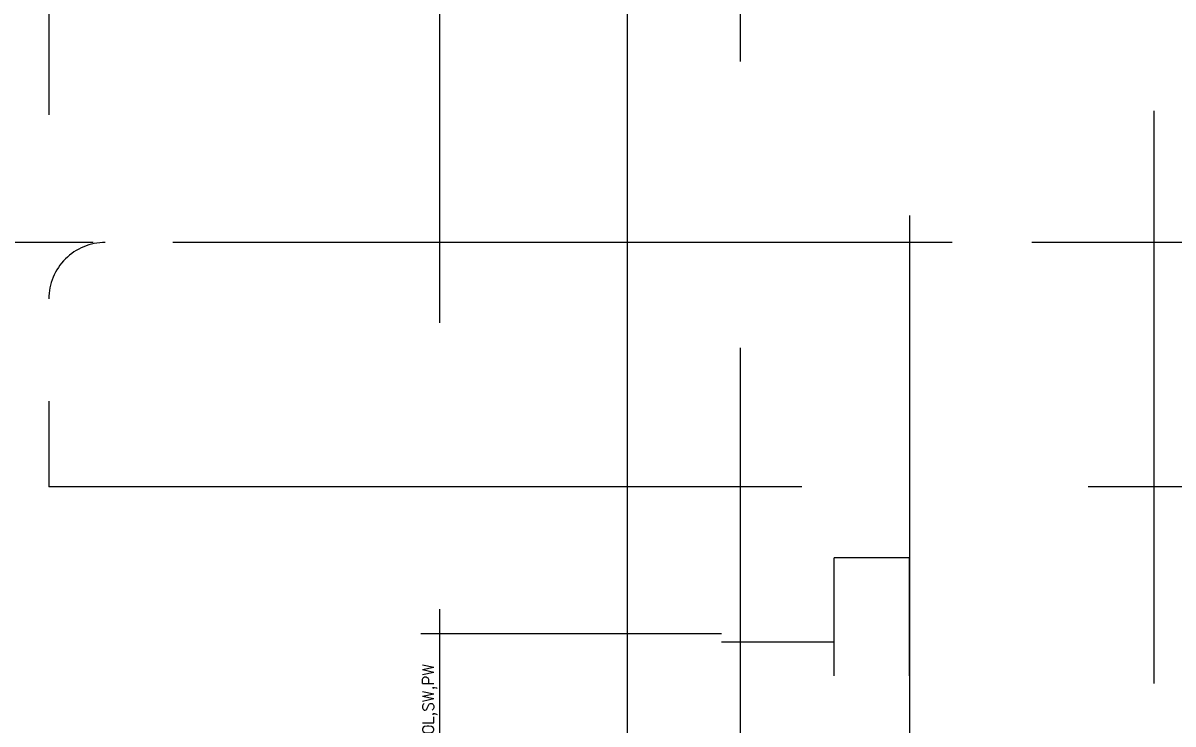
# Model space of a CAD drawing. Header units: millimetres. Extents: x 0 to 38884, y -3675 to 8056.
# Drawn here: x 3303.71 to 3334.31, y 4409.49 to 4428.15 of the extents above; entities that cross this region are included whole.
import ezdxf

# ---------------------------------------------------------------- set-up
doc = ezdxf.new("R2010")
doc.units = ezdxf.units.MM
doc.header["$LTSCALE"] = 2.4
doc.header["$PDMODE"] = 99
doc.header["$PDSIZE"] = 1
doc.linetypes.add('HIDDEN', pattern=[9.525, 6.35, -3.175])
doc.layers.add('04_HIDDEN', color=2, linetype='HIDDEN', lineweight=13)
doc.layers.add('08_DIM', color=3, linetype='Continuous', lineweight=13)
doc.layers.add('10_DRAFT', color=8, linetype='Continuous', lineweight=0, plot=False)
doc.styles.add('KSS_TXT', font='txt.shx', dxfattribs={"bigfont": 'extfont2.shx'})
doc.styles.add('KSS_TXT_L', font='txt.shx', dxfattribs={"height": 3, "bigfont": 'extfont2.shx'})
doc.dimstyles.new('KSS_DIM', dxfattribs={"dimscale": 2, "dimtxt": 3, "dimasz": 2.5, "dimexe": 1.25, "dimexo": 0.625, "dimtad": 1, "dimdsep": 46, "dimtxsty": 'KSS_TXT', "dimblk": 'OPEN30', "dimcen": 0, "dimazin": 2, "dimtfac": 0.75, "dimtmove": 0, "dimatfit": 3, "dimldrblk": 'OPEN30', "dimfxl": 1.25, "dimtolj": 1, "dimarcsym": 0})

# ---------------------------------------------------------------- blocks, each defined once
blk = doc.blocks.new('_Open30')
at = {"color": 0, "linetype": 'ByBlock', "lineweight": -2}
for p, q in [((-1, 0.2679), (0, 0)), ((0, 0), (-1, -0.2679)), ((0, 0), (-1, 0))]:
    blk.add_line(p, q, dxfattribs=at)
blk = doc.blocks.new('*D379')
at = {"layer": '08_DIM', "color": 0, "lineweight": -2, "transparency": 16777216}
for p, q in [((3035.8, 4410.557), (3035.8, 3585.527)), ((6262.301, 4356.057), (6262.301, 3585.527)), ((3060.8, 3598.027), (6237.301, 3598.027))]:
    blk.add_line(p, q, dxfattribs=at)
at = {"layer": 'Defpoints', "color": 0, "transparency": 16777216}
for p in [(3035.8, 4416.807), (6262.301, 4362.307), (6262.301, 3598.027)]:
    blk.add_point(p, dxfattribs=at)
at = {"layer": '08_DIM', "color": 0, "lineweight": -2, "transparency": 16777216, "xscale": 25, "yscale": 25, "zscale": 25, "rotation": 180}
blk.add_blockref('_Open30', (3035.8, 3598.027), dxfattribs=at)
at = {"layer": '08_DIM', "color": 0, "lineweight": -2, "transparency": 16777216, "xscale": 25, "yscale": 25, "zscale": 25}
blk.add_blockref('_Open30', (6262.301, 3598.027), dxfattribs=at)
at = {"layer": '08_DIM', "color": 0, "transparency": 16777216, "insert": (4649.051, 3619.298), "char_height": 30, "attachment_point": 5, "style": 'KSS_TXT'}
blk.add_mtext('\\A1;3226.5', dxfattribs=at)
blk = doc.blocks.new('*D393')
at = {"layer": '08_DIM', "color": 0, "lineweight": -2, "transparency": 16777216}
for p, q in [((3035.8, 4410.557), (3035.8, 3674.339)), ((4520.801, 4328.557), (4520.801, 3674.339)), ((3060.8, 3686.839), (4495.801, 3686.839))]:
    blk.add_line(p, q, dxfattribs=at)
at = {"layer": 'Defpoints', "color": 0, "transparency": 16777216}
for p in [(3035.8, 4416.807), (4520.801, 4334.807), (4520.801, 3686.839)]:
    blk.add_point(p, dxfattribs=at)
at = {"layer": '08_DIM', "color": 0, "lineweight": -2, "transparency": 16777216, "xscale": 25, "yscale": 25, "zscale": 25, "rotation": 180}
blk.add_blockref('_Open30', (3035.8, 3686.839), dxfattribs=at)
at = {"layer": '08_DIM', "color": 0, "lineweight": -2, "transparency": 16777216, "xscale": 25, "yscale": 25, "zscale": 25}
blk.add_blockref('_Open30', (4520.801, 3686.839), dxfattribs=at)
at = {"layer": '08_DIM', "color": 0, "transparency": 16777216, "insert": (3778.301, 3708.11), "char_height": 30, "attachment_point": 5, "style": 'KSS_TXT'}
blk.add_mtext('\\A1;1485', dxfattribs=at)
blk = doc.blocks.new('MUCFC207a_1')
at = {"color": 0}
for p, q in [((-31.723, -7), (31.723, -7)), ((16.786, -13.5), (51.391, -13.5)), ((42.5, -26), (-42.5, -26)), ((24, -26), (24, -36.4)), ((-24, -36.4), (24, -36.4))]:
    blk.add_line(p, q, dxfattribs=at)
at = {"layer": '04_HIDDEN', "color": 0}
for p, q in [((24, 6.5), (24, -26)), ((17.5, 5), (17.5, -34.9))]:
    blk.add_line(p, q, dxfattribs=at)
blk.add_arc((19, -34.9), 1.5, 180, 270, dxfattribs=at)
at = {"layer": '10_DRAFT'}
blk.add_line((34.583, -21), (-34.583, -21), dxfattribs=at)
blk = doc.blocks.new('A$C038C65EF_1')
at = {"color": 0}
blk.add_lwpolyline([(-135, 63.275), (-45, 63.275, -0.414214), (-30, 48.275), (-30, -48.275, -0.414214), (-45, -63.275), (-135, -63.275, -0.414214), (-150, -48.275), (-150, 48.275, -0.414214)], format="xyb", close=True, dxfattribs=at)
blk = doc.blocks.new('A$C4DE534E5_2')
at = {"color": 0}
for p, q in [((-10.97, 13), (10.97, 13)), ((10.97, 5), (10.97, 13)), ((-10.97, 5), (10.97, 5)), ((10.75, 2), (10.75, 5)), ((-13, 2), (13, 2)), ((13, 0), (13, 2)), ((-13, 0), (13, 0))]:
    blk.add_line(p, q, dxfattribs=at)
at = {"layer": '10_DRAFT', "style": 'KSS_TXT_L'}
blk.add_text('BT-M12x30L,SW,PW', height=0.3, dxfattribs=at).set_placement((6.19, 12.658))
blk = doc.blocks.new('A$C38C82FDE_1')
at = {"color": 0}
blk.add_line((279, -17.5), (1, -17.5), dxfattribs=at)
blk = doc.blocks.new('A$C6C15682F_1')
blk.add_blockref('A$C038C65EF_1', (-3, 0))
at = {"layer": '04_HIDDEN', "color": 4, "rotation": 270}
blk.add_blockref('MUCFC207a_1', (-15, 0), dxfattribs=at)
at = {"layer": '04_HIDDEN'}
blk.add_blockref('A$C38C82FDE_1', (-283.5, 0), dxfattribs=at)
at = {"layer": '04_HIDDEN', "rotation": 90}
blk.add_blockref('A$C4DE534E5_2', (-28.5, -38.891), dxfattribs=at)

msp = doc.modelspace()

# ---------------------------------------------------------------- block references
at = {"layer": '04_HIDDEN'}
msp.add_blockref('A$C6C15682F_1', (3355.8009, 4439.8066), dxfattribs=at)

# ---------------------------------------------------------------- dimensions: what is measured, and where the dimension line sits
at = {"layer": '08_DIM'}
for base, p2, override, picture, middle in [((6262.3009, 3598.0271), (6262.3009, 4362.3066), {"dimscale": 10, "dimarcsym": 1}, '*D379', (4649.0507, 3619.2979)), ((4520.8009, 3686.8394), (4520.8009, 4334.8066), {"dimscale": 10, "dimpost": '', "dimarcsym": 1}, '*D393', (3778.3007, 3708.1103))]:
    dim = msp.add_linear_dim(base=base, p1=(3035.8005, 4416.8066), p2=p2, dimstyle='KSS_DIM', override=override, dxfattribs=at)
    dim.commit()
    dim.dimension.update_dxf_attribs({"geometry": picture, "text_midpoint": middle})

doc.saveas('drawing.dxf')
